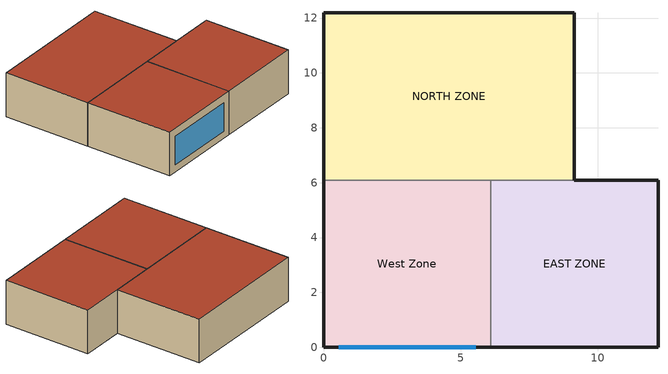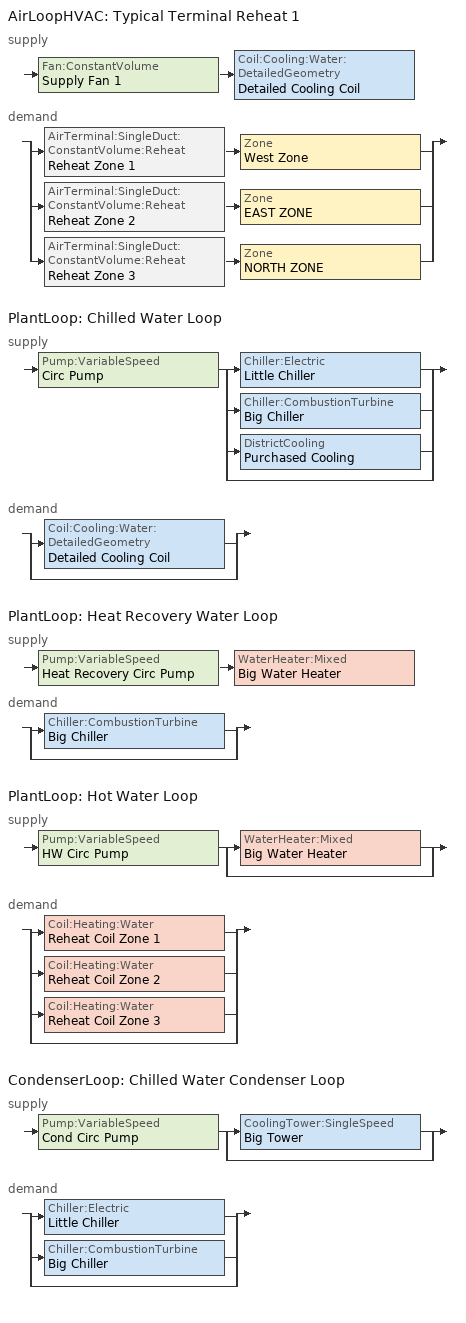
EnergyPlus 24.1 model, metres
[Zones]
West Zone
 floor adiabatic (FLOOR SLAB 8 IN): 0,0 0,6.1 6.1,6.1 6.1,0 z0
 wall outside (EXTWALL80): 0,6.1 0,0 6.1,0 z0:3.05
 wall to NORTH ZONE (PARTITION06): 6.1,6.1 0,6.1 z0:3.05
 wall to EAST ZONE (PARTITION06): 6.1,0 6.1,6.1 z0:3.05
 window (WIN-CON-LIGHT): 0.55,0 5.55,0 z0.5:2.5
 roof outside (ROOF34): 0,6.1 0,0 6.1,0 6.1,6.1 z3.05
EAST ZONE
 floor adiabatic (FLOOR SLAB 8 IN): 6.1,0 6.1,6.1 12.19,6.1 12.19,0 z0
 wall outside (EXTWALL80): 6.1,0 12.19,0 12.19,6.1 9.14,6.1 z0:3.05
 wall to NORTH ZONE (PARTITION06): 9.14,6.1 6.1,6.1 z0:3.05
 roof outside (ROOF34): 6.1,6.1 6.1,0 12.19,0 12.19,6.1 z3.05
NORTH ZONE
 floor adiabatic (FLOOR SLAB 8 IN): 0,6.1 0,12.19 9.14,12.19 9.14,6.1 z0
 wall outside (EXTWALL80): 9.14,6.1 9.14,12.19 0,12.19 0,6.1 z0:3.05
 roof outside (ROOF34): 0,12.19 0,6.1 9.14,6.1 9.14,12.19 z3.05
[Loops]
AirLoopHVAC 'Typical Terminal Reheat 1'
 supply: Fan:ConstantVolume 'Supply Fan 1' > Coil:Cooling:Water:DetailedGeometry 'Detailed Cooling Coil'
 demand: split
  | AirTerminal:SingleDuct:ConstantVolume:Reheat 'Reheat Zone 1' > Zone 'West Zone'
  | AirTerminal:SingleDuct:ConstantVolume:Reheat 'Reheat Zone 2' > Zone 'EAST ZONE'
  | AirTerminal:SingleDuct:ConstantVolume:Reheat 'Reheat Zone 3' > Zone 'NORTH ZONE'
PlantLoop 'Chilled Water Loop'
 supply: Pump:VariableSpeed 'Circ Pump' > split
  | Chiller:Electric 'Little Chiller'
  | Chiller:CombustionTurbine 'Big Chiller'
  | DistrictCooling 'Purchased Cooling'
  | bypass
 demand: split
  | Coil:Cooling:Water:DetailedGeometry 'Detailed Cooling Coil'
  | bypass
PlantLoop 'Heat Recovery Water Loop'
 supply: Pump:VariableSpeed 'Heat Recovery Circ Pump' > WaterHeater:Mixed 'Big Water Heater'
 demand: split
  | Chiller:CombustionTurbine 'Big Chiller'
  | bypass
PlantLoop 'Hot Water Loop'
 supply: Pump:VariableSpeed 'HW Circ Pump' > split
  | WaterHeater:Mixed 'Big Water Heater'
  | bypass
 demand: split
  | Coil:Heating:Water 'Reheat Coil Zone 1'
  | Coil:Heating:Water 'Reheat Coil Zone 2'
  | Coil:Heating:Water 'Reheat Coil Zone 3'
  | bypass
CondenserLoop 'Chilled Water Condenser Loop'
 supply: Pump:VariableSpeed 'Cond Circ Pump' > split
  | CoolingTower:SingleSpeed 'Big Tower'
  | bypass
 demand: split
  | Chiller:Electric 'Little Chiller'
  | Chiller:CombustionTurbine 'Big Chiller'
  | bypass
[Building]
NONE: Loads convergence tolerance value=0.04; Maximum number of warmup days=25; Minimum number of warmup days=6; North axis=0; Solar distribution=FullInteriorAndExterior; Temperature convergence tolerance value=0.4; Terrain=Suburbs
[Site:GroundTemperature:BuildingSurface]
20.03, 20.03, 20.13, 20.3, 20.43, 20.52, 20.62, 20.77, 20.78, 20.55, 20.44, 20.2
[Site:Location]
CHICAGO_IL_USA TMY2-94846: Elevation=190; Latitude=42; Longitude=-87.88; Time zone=-6
[SizingPeriod:DesignDay] Barometric pressure=99063; Day of month=21; Daylight saving time indicator=No; Humidity condition type=WetBulb; Rain indicator=No; Snow indicator=No; Solar model indicator=ASHRAEClearSky
Name | Daily dry bulb temperature range | Day type | Maximum dry bulb temperature | Month | Sky clearness | Wetbulb or dewpoint at maximum dry bulb | Wind direction | Wind speed
CHICAGO_IL_USA Annual Cooling 1% Design Conditions DB/MCWB | 10.7 | SummerDesignDay | 31.5 | 7 | 1 | 23 | 230 | 5.3
CHICAGO_IL_USA Annual Heating 99% Design Conditions DB | 0 | WinterDesignDay | -17.3 | 1 | 0 | -17.3 | 270 | 4.9
[Construction]
EXTWALL80: A1 - 1 IN STUCCO, C4 - 4 IN COMMON BRICK, E1 - 3 / 4 IN PLASTER OR GYP BOARD
FLOOR SLAB 8 IN: C10 - 8 IN HW CONCRETE
PARTITION06: E1 - 3 / 4 IN PLASTER OR GYP BOARD, C6 - 8 IN CLAY TILE, E1 - 3 / 4 IN PLASTER OR GYP BOARD
ROOF34: E2 - 1 / 2 IN SLAG OR STONE, E3 - 3 / 8 IN FELT AND MEMBRANE, B5 - 1 IN DENSE INSULATION, C12 - 2 IN HW CONCRETE
WIN-CON-LIGHT: WIN-LAY-GLASS-LIGHT
[Material] Thermal absorptance=0.9
Name | Conductivity | Density | Roughness | Solar absorptance | Specific heat | Thickness | Visible absorptance
A1 - 1 IN STUCCO | 0.691831 | 1858.142 | Smooth | 0.92 | 836.8 | 0.0253898 | 0.92
B5 - 1 IN DENSE INSULATION | 0.0432394 | 91.30524 | VeryRough | 0.5 | 836.8 | 0.0253898 | 0.5
C4 - 4 IN COMMON BRICK | 0.726422 | 1922.216 | Rough | 0.76 | 836.8 | 0.101498 | 0.76
C6 - 8 IN CLAY TILE | 0.570761 | 1121.292 | Smooth | 0.82 | 836.8 | 0.203302 | 0.82
C10 - 8 IN HW CONCRETE | 1.729577 | 2242.585 | MediumRough | 0.65 | 836.8 | 0.203302 | 0.65
C12 - 2 IN HW CONCRETE | 1.729577 | 2242.585 | MediumRough | 0.65 | 836.8 | 0.0509016 | 0.65
E1 - 3 / 4 IN PLASTER OR GYP BOARD | 0.726422 | 1601.846 | Smooth | 0.92 | 836.8 | 0.01905 | 0.92
E2 - 1 / 2 IN SLAG OR STONE | 1.435549 | 881.0155 | Rough | 0.55 | 1673.6 | 0.0127102 | 0.55
E3 - 3 / 8 IN FELT AND MEMBRANE | 0.190253 | 1121.292 | Rough | 0.75 | 1673.6 | 0.00954024 | 0.75
[WindowMaterial:Glazing]
WIN-LAY-GLASS-LIGHT: Back side infrared hemispherical emissivity=0.84; Back side solar reflectance at normal incidence=0.031; Back side visible reflectance at normal incidence=0.05; Conductivity=0.9; Front side infrared hemispherical emissivity=0.84; Front side solar reflectance at normal incidence=0.031; Front side visible reflectance at normal incidence=0.05; Infrared transmittance at normal incidence=0; Optical data type=SpectralAverage; Solar transmittance at normal incidence=0.9; Thickness=0.003; Visible transmittance at normal incidence=0.9
[AirLoopHVAC]
Typical Terminal Reheat 1: Design supply air flow rate=Autosize
[AirTerminal:SingleDuct:ConstantVolume:Reheat] Availability schedule=on; Convergence tolerance=0.001; Maximum air flow rate=Autosize; Maximum hot water or steam flow rate=Autosize; Minimum hot water or steam flow rate=0
Name | Reheat coil
Reheat Zone 1 | Reheat Coil Zone 1
Reheat Zone 2 | Reheat Coil Zone 2
Reheat Zone 3 | Reheat Coil Zone 3
[AvailabilityManager:Scheduled]
Reheat System 1 Avail: Schedule=on
[Chiller:CombustionTurbine]
Big Chiller: Chilled water outlet temperature lower limit=5; Chiller flow mode=LeavingSetpointModulated; Condenser heat recovery relative capacity fraction=0.25; Condenser type=WaterCooled; Design chilled water flow rate=Autosize; Design chilled water outlet temperature=6.67; Design condenser inlet temperature=35; Design condenser water flow rate=Autosize; Design heat recovery water flow rate=Autosize; Design steam saturation temperature=150; Fuel higher heating value=43500; Fuel type=NaturalGas; Gas turbine engine capacity=Autosize; Heat recovery maximum temperature=80; Maximum exhaust flow per unit of power output=5.04e-06; Maximum part load ratio=1; Minimum part load ratio=0.15; Nominal capacity=Autosize; Nominal cop=2.75; Optimum part load ratio=0.65; Sizing factor=1; Temperature rise coefficient=2.778; Coefficient 1 of capacity ratio curve=0.9949; Coefficient 1 of exhaust flow curve=15.6352; Coefficient 1 of exhaust gas temperature curve=916.992; Coefficient 1 of fuel input curve=9.41; Coefficient 1 of full load ratio curve=0.03303; Coefficient 1 of power ratio curve=2.333; Coefficient 1 of recovery lube heat curve=0.223; Coefficient 1 of temperature based exhaust gas temperature curve=1.005; Coefficient 1 of temperature based fuel input curve=1.0044; Coefficient 1 of u factor times area curve=0.0190704; Coefficient 2 of capacity ratio curve=-0.045954; Coefficient 2 of exhaust flow curve=-0.0306; Coefficient 2 of exhaust gas temperature curve=307.998; Coefficient 2 of fuel input curve=-9.48; Coefficient 2 of full load ratio curve=0.6852; Coefficient 2 of power ratio curve=-1.975; Coefficient 2 of recovery lube heat curve=-0.4; Coefficient 2 of temperature based exhaust gas temperature curve=0.0018; Coefficient 2 of temperature based fuel input curve=-0.0008; Coefficient 2 of u factor times area curve=0.9; Coefficient 3 of capacity ratio curve=-0.0013543; Coefficient 3 of exhaust flow curve=-0.0002; Coefficient 3 of exhaust gas temperature curve=79.992; Coefficient 3 of fuel input curve=4.32; Coefficient 3 of full load ratio curve=0.2818; Coefficient 3 of power ratio curve=0.6121; Coefficient 3 of recovery lube heat curve=0.2286; Coefficient 3 of temperature based exhaust gas temperature curve=0; Coefficient 3 of temperature based fuel input curve=0
[Chiller:Electric]
Little Chiller: Chilled water outlet temperature lower limit=5; Chiller flow mode=LeavingSetpointModulated; Condenser type=WaterCooled; Design chilled water flow rate=0.0011; Design chilled water outlet temperature=6.667; Design condenser fluid flow rate=0.0011; Design condenser inlet temperature=29.44; Maximum part load ratio=1; Minimum part load ratio=0.15; Nominal capacity=20000; Nominal cop=2.75; Optimum part load ratio=0.65; Temperature rise coefficient=2.682759; Coefficient 1 of capacity ratio curve=0.944836; Coefficient 1 of full load ratio curve=0.03303; Coefficient 1 of power ratio curve=1.907846; Coefficient 2 of capacity ratio curve=-0.0570088; Coefficient 2 of full load ratio curve=0.6852; Coefficient 2 of power ratio curve=-1.20499; Coefficient 3 of capacity ratio curve=-0.00185486; Coefficient 3 of full load ratio curve=0.2818; Coefficient 3 of power ratio curve=0.263462
[Coil:Cooling:Water:DetailedGeometry]
Detailed Cooling Coil: Availability schedule=on; Coil depth=Autosize; Fin diameter=Autosize; Fin spacing=0.0018; Fin surface area=Autosize; Fin thermal conductivity=204; Fin thickness=0.0015; Maximum water flow rate=Autosize; Minimum airflow area=Autosize; Number of tube rows=6; Number of tubes per row=Autosize; Total tube inside area=Autosize; Tube depth spacing=0.026; Tube inside diameter=0.01445; Tube outside diameter=0.0159; Tube outside surface area=Autosize; Tube thermal conductivity=386
[Coil:Heating:Water] Availability schedule=on; Maximum water flow rate=Autosize; Performance input method=UFactorTimesAreaAndDesignWaterFlowRate; Rated inlet air temperature=16.6; Rated inlet water temperature=82.2; Rated outlet air temperature=32.2; Rated outlet water temperature=71.1; U factor times area value=Autosize
Reheat Coil Zone 1; Reheat Coil Zone 2; Reheat Coil Zone 3
[CondenserEquipmentList]
All Towers: Big Tower, CoolingTower:SingleSpeed
[CondenserEquipmentOperationSchemes]
Tower Loop Operation: Control scheme 1=Year Round Tower Operation; Control scheme 1 schedule=ON
[CondenserLoop]
Chilled Water Condenser Loop: Condenser equipment operation scheme=Tower Loop Operation; Condenser loop volume=Autocalculate; Fluid type=Water; Load distribution scheme=SequentialLoad; Loop circulation time=2; Maximum loop flow rate=Autosize; Maximum loop temperature=80; Minimum loop flow rate=0; Minimum loop temperature=10; Pressure simulation type=None
[Controller:WaterCoil]
Main Cooling Coil Controller: Action=Reverse; Actuator variable=Flow; Control variable=Temperature; Controller convergence tolerance=0.1; Maximum actuated flow=0.0011; Minimum actuated flow=0
[CoolingTower:SingleSpeed]
Big Tower: Design air flow rate=16; Design fan power=1000; Design u factor times area value=1750; Design water flow rate=0.0011; Free convection regime air flow rate=0; Free convection regime u factor times area value=0; Performance input method=UFactorTimesAreaAndDesignWaterFlowRate
[DesignSpecification:OutdoorAir] Outdoor air flow per person=0; Outdoor air flow per zone=0; Outdoor air flow per zone floor area=0; Outdoor air method=Flow/Zone
SZ DSOA EAST ZONE; SZ DSOA NORTH ZONE; SZ DSOA West Zone
[DistrictCooling]
Purchased Cooling: Nominal capacity=25000
[ElectricEquipment] Design level calculation method=EquipmentLevel; Fraction latent=0; Fraction lost=0; Fraction radiant=0.3; Schedule=BLDG Sch   2
Name | Design level | Zone or zonelist or space or spacelist
EAST ZONE ElecEq 1 | 1464.375 | EAST ZONE
NORTH ZONE ElecEq 1 | 2928.751 | NORTH ZONE
West Zone ElecEq 1 | 2928.751 | West Zone
[Fan:ConstantVolume]
Supply Fan 1: Availability schedule=on; Fan total efficiency=0.7; Maximum flow rate=Autosize; Motor efficiency=0.9; Motor in airstream fraction=1; Pressure rise=600
[Lights] Design level calculation method=LightingLevel; End use subcategory=GeneralLights; Fraction radiant=0.2; Fraction replaceable=0; Fraction visible=0.2; Return air fraction=0; Schedule=BLDG Sch   3
Name | Lighting level | Zone or zonelist or space or spacelist
EAST ZONE Lights 1 | 1464.375 | EAST ZONE
NORTH ZONE Lights 1 | 878.6252 | NORTH ZONE
[People] Activity level schedule=Activity Sch; Air velocity schedule=Air Velo Sch; Carbon dioxide generation rate=3.82e-08; Clothing insulation calculation method=ClothingInsulationSchedule; Clothing insulation schedule=Clothing Sch; Fraction radiant=0.3; Mean radiant temperature calculation type=EnclosureAveraged; Number of people calculation method=People; Number of people schedule=BLDG Sch   1; Thermal comfort model 1 type=Fanger; Work efficiency schedule=Work Eff Sch
Name | Number of people | Zone or zonelist or space or spacelist
EAST ZONE | 3 | EAST ZONE
NORTH ZONE | 4 | NORTH ZONE
West Zone | 3 | West Zone
[PlantEquipmentList]
All Chillers: Big Chiller, Chiller:CombustionTurbine, Little Chiller, Chiller:Electric
Chiller Plant: Little Chiller, Chiller:Electric
Chiller Plant and Purchased: Big Chiller, Chiller:CombustionTurbine, Purchased Cooling, DistrictCooling
GT Only: Big Chiller, Chiller:CombustionTurbine
Purchased Only: Purchased Cooling, DistrictCooling
heating plant: Big Water Heater, WaterHeater:Mixed
[PlantEquipmentOperation:CoolingLoad] Load range 1 lower limit=0
Name | Load range 1 upper limit | Range 1 equipment list
GT Operation | 900000 | GT Only
Off Peak Operation | 900000 | All Chillers
Peak Operation | 500000 | GT Only
Year Round Tower Operation | 90000000 | All Towers
[PlantEquipmentOperation:HeatingLoad]
Purchased Only: Load range 1 lower limit=0; Load range 1 upper limit=1000000; Range 1 equipment list=heating plant
[PlantEquipmentOperationSchemes]
Name | Control scheme 1 | Control scheme 1 schedule | Control scheme 2 | Control scheme 2 schedule
CW Loop Operation | Peak Operation | On Peak | Peak Operation | Off Peak
Hot Loop Operation | Purchased Only | ON
[PlantLoop] Common pipe simulation=None; Fluid type=Water; Load distribution scheme=Optimal; Loop circulation time=2; Maximum loop flow rate=Autosize; Minimum loop flow rate=0; Plant loop demand calculation scheme=SingleSetpoint; Pressure simulation type=None
Name | Maximum loop temperature | Minimum loop temperature | Plant equipment operation scheme | Plant loop volume
Chilled Water Loop | 98 | 1 | CW Loop Operation | Autocalculate
Heat Recovery Water Loop | 98 | 10 | Hot Loop Operation | 0.005
Hot Water Loop | 100 | 10 | Hot Loop Operation | Autocalculate
[Pump:VariableSpeed] Design minimum flow rate=0; Design pump head=300000; Fraction of motor inefficiencies to fluid stream=0; Motor efficiency=0.87; Pump control type=Intermittent; Coefficient 1 of the part load performance curve=0; Coefficient 2 of the part load performance curve=1; Coefficient 3 of the part load performance curve=0; Coefficient 4 of the part load performance curve=0
Name | Design maximum flow rate | Design power consumption
Circ Pump; Cond Circ Pump; Heat Recovery Circ Pump | Autosize | Autosize
HW Circ Pump | 0.0043 | 2000
[SetpointManager:FollowOutdoorAirTemperature]
MyCondenserControl: Control variable=Temperature; Maximum setpoint temperature=80; Minimum setpoint temperature=10; Offset temperature difference=0; Reference temperature type=OutdoorAirWetBulb; Setpoint node or nodelist=Condenser Supply Outlet Node
[SetpointManager:Scheduled] Control variable=Temperature
Name | Schedule | Setpoint node or nodelist
Big Chiller Setpoint Manager | CW Loop Temp Schedule | Big Chiller Outlet Node
Chilled Water Loop Setpoint Manager | CW Loop Temp Schedule | Chilled Water Loop Setpoint Node List
Heat Recovery Water Loop Setpoint Manager | Heat Recovery Loop Temp Schedule | Heat Recovery Water Loop Setpoint Node List
Hot Water Loop Setpoint Manager | HW Loop Temp Schedule | Hot Water Loop Setpoint Node List
Little Chiller Setpoint Manager | CW Loop Temp Schedule | Little Chiller Outlet Node
Supply Air Temp Manager | Seasonal Reset Supply Air Temp Sch | Supply Air Temp Nodes
[Sizing:Plant]
Name | Design loop exit temperature | Loop design temperature difference | Loop type
Chilled Water Loop | 6.67 | 7 | Cooling
Hot Water Loop | 55 | 7 | Heating
Chilled Water Condenser Loop | 29.4 | 5.6 | Condenser
Heat Recovery Water Loop | 45 | 7 | Heating
[Sizing:System]
Typical Terminal Reheat 1: 100 outdoor air in cooling=No; 100 outdoor air in heating=No; Central cooling capacity control method=VAV; Central cooling design supply air humidity ratio=0.008; Central cooling design supply air temperature=12.8; Central heating design supply air humidity ratio=0.008; Central heating design supply air temperature=16.7; Central heating maximum system air flow ratio=0.3; Cooling design capacity=Autosize; Cooling design capacity method=CoolingDesignCapacity; Cooling supply air flow rate=0; Cooling supply air flow rate method=DesignDay; Design outdoor air flow rate=Autosize; Heating design capacity=Autosize; Heating design capacity method=HeatingDesignCapacity; Heating supply air flow rate=0; Heating supply air flow rate method=DesignDay; Precool design humidity ratio=0.008; Precool design temperature=11; Preheat design humidity ratio=0.008; Preheat design temperature=7; Type of load to size on=Sensible; Type of zone sum to use=NonCoincident; Zone maximum outdoor air fraction=1
[Sizing:Zone] Account for dedicated outdoor air system=No; Cooling design air flow method=DesignDay; Cooling design air flow rate=0; Dedicated outdoor air high setpoint temperature for design=Autosize; Dedicated outdoor air low setpoint temperature for design=Autosize; Dedicated outdoor air system control strategy=NeutralSupplyAir; Heating design air flow method=DesignDay; Heating design air flow rate=0; Zone cooling design supply air humidity ratio=0.009; Zone cooling design supply air temperature=14; Zone cooling design supply air temperature input method=SupplyAirTemperature; Zone cooling sizing factor=0; Zone heating design supply air humidity ratio=0.009; Zone heating design supply air temperature=50; Zone heating design supply air temperature input method=SupplyAirTemperature; Zone heating sizing factor=0
Name | Design specification outdoor air object
West Zone | SZ DSOA West Zone
EAST ZONE | SZ DSOA EAST ZONE
NORTH ZONE | SZ DSOA NORTH ZONE
[ThermostatSetpoint:DualSetpoint]
Dual setpoints: Cooling setpoint temperature schedule=Cooling Setpoints; Heating setpoint temperature schedule=Heating Setpoints
[WaterHeater:Mixed]
Big Water Heater: Ambient temperature indicator=Schedule; Ambient temperature schedule=Hot Water Ambient Temperature Schedule; Deadband temperature difference=5; Heater control type=Cycle; Heater fuel type=Electricity; Heater maximum capacity=12000; Heater thermal efficiency=1; Maximum temperature limit=82.2222; Off cycle loss coefficient to ambient temperature=5; On cycle loss coefficient to ambient temperature=5; Setpoint temperature schedule=Hot Water Setpoint Temperature Schedule; Source side design flow rate=0.000471; Source side effectiveness=0.9; Tank volume=0.151; Use side design flow rate=Autosize; Use side effectiveness=1
[Zone] Ceiling height=Autocalculate; Multiplier=1; Type=1; Volume=Autocalculate
EAST ZONE; NORTH ZONE; West Zone
[ZoneControl:Thermostat] Control 1=Dual setpoints; Control type schedule=Dual Zone Control Type Sched
Name | Zone or zonelist
Zone 1 Thermostat | West Zone
Zone 2 Thermostat | EAST ZONE
Zone 3 Thermostat | NORTH ZONE
[Zone equipment]
West Zone: Reheat Zone 1
EAST ZONE: Reheat Zone 2
NORTH ZONE: Reheat Zone 3
[Schedule:Compact]
ACTIVITY SCH: Through: 12/31, For: AllDays, Until: 24:00, 131.8
AIR VELO SCH: Through: 12/31, For: AllDays, Until: 24:00, 0.14
BLDG SCH   1: Through: 12/31, For: Weekdays, Until: 6:00, 0, Until: 7:00, 0.1, Until: 8:00, 0.5, Until: 12:00, 1, Until: 13:00, 0.5, Until: 16:00, 1, Until: 17:00, 0.5, Until: 18:00, 0.1, Until: 24:00, 0, For: Weekends Holiday, Until: 24:00, 0, For: SummerDesignDay, Until: 6:00, 0, Until: 7:00, 0.1, Until: 8:00, 0.5, Until: 12:00, 1, Until: 13:00, 0.5, Until: 16:00, 1, Until: 17:00, 0.5, Until: 18:00, 0.1, Until: 24:00, 0, For: WinterDesignDay CustomDay1 CustomDay2, Until: 24:00, 0
BLDG SCH   2: Through: 12/31, For: Weekdays, Until: 8:00, 0, Until: 18:00, 1, Until: 24:00, 0, For: Weekends Holiday, Until: 24:00, 0, For: SummerDesignDay, Until: 8:00, 0, Until: 18:00, 1, Until: 24:00, 0, For: WinterDesignDay CustomDay1 CustomDay2, Until: 24:00, 0
BLDG SCH   3: Through: 12/31, For: Weekdays, Until: 6:00, 0.05, Until: 7:00, 0.2, Until: 17:00, 1, Until: 18:00, 0.5, Until: 24:00, 0.05, For: Weekends Holiday, Until: 24:00, 0.05, For: SummerDesignDay, Until: 6:00, 0.05, Until: 7:00, 0.2, Until: 17:00, 1, Until: 18:00, 0.5, Until: 24:00, 0.05, For: WinterDesignDay CustomDay1 CustomDay2, Until: 24:00, 0.05
CLOTHING SCH; ON: Through: 12/31, For: AllDays, Until: 24:00, 1
COOLING SETPOINTS: Through: 12/31, For: AllDays, Until: 7:00, 30, Until: 17:00, 24, Until: 24:00, 30
CW LOOP TEMP SCHEDULE: Through: 12/31, For: AllDays, Until: 24:00, 6.67
DUAL ZONE CONTROL TYPE SCHED: Through: 12/31, For: AllDays, Until: 24:00, 4
HEAT RECOVERY LOOP TEMP SCHEDULE; HW LOOP TEMP SCHEDULE: Through: 12/31, For: AllDays, Until: 24:00, 50
HEATING SETPOINTS: Through: 12/31, For: AllDays, Until: 7:00, 15, Until: 17:00, 20, Until: 24:00, 15
HOT WATER AMBIENT TEMPERATURE SCHEDULE: Through: 12/31, For: AllDays, Until: 24:00, 22
HOT WATER SETPOINT TEMPERATURE SCHEDULE: Through: 12/31, For: AllDays, Until: 24:00, 45
OFF PEAK: Through: 12/31, For: AllDays, Until: 9:00, 1, Until: 18:00, 0, Until: 24:00, 1
ON PEAK: Through: 12/31, For: AllDays, Until: 9:00, 0, Until: 18:00, 1, Until: 24:00, 0
SEASONAL RESET SUPPLY AIR TEMP SCH: Through: 3/31, For: AllDays, Until: 24:00, 16, Through: 9/30, For: AllDays, Until: 24:00, 13, Through: 12/31, For: AllDays, Until: 24:00, 16
WORK EFF SCH: Through: 12/31, For: AllDays, Until: 24:00, 0
